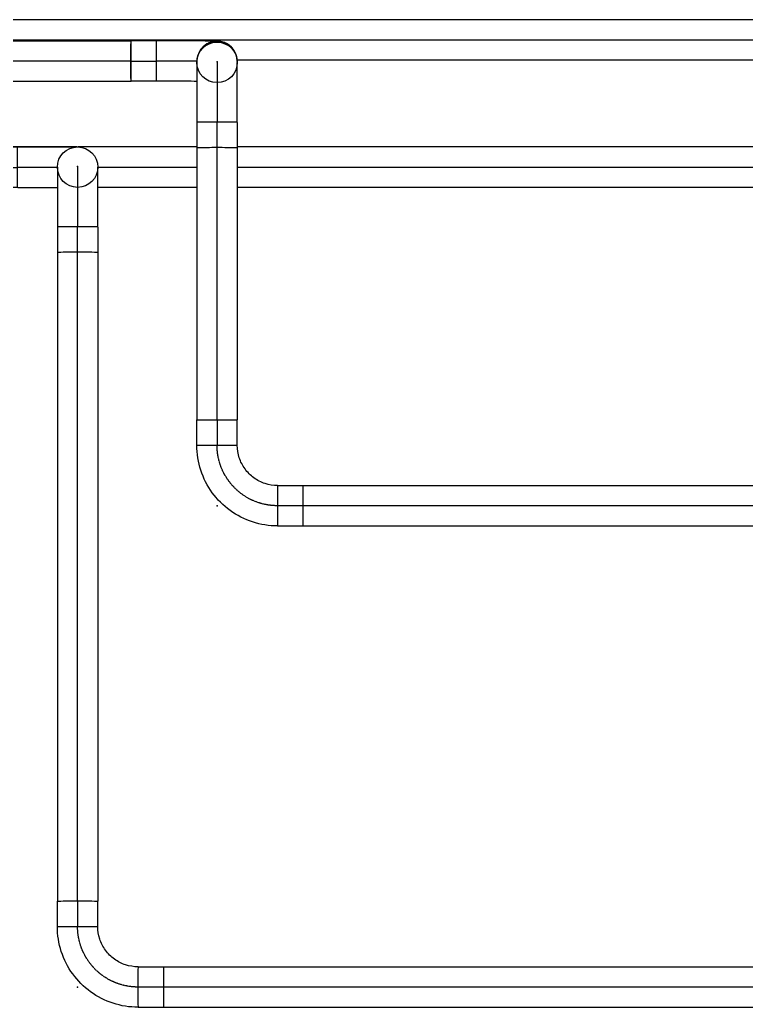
# Model space of a CAD drawing. Header units: millimetres. Extents: x 48717 to 75522, y 76128 to 88842.
# Drawn here: x 72099 to 73240, y 79250 to 80802 of the extents above; entities that cross this region are included whole.
import ezdxf

# ---------------------------------------------------------------- set-up
doc = ezdxf.new("R2010")
doc.units = ezdxf.units.MM
doc.linetypes.add('CENTER2', pattern=[1.125, 0.75, -0.125, 0.125, -0.125])
for name, color, linetype in [('Top (Plan) View2-CENTER', 1, 'CENTER2'), ('Top (Plan) View2-DV20-S1B-002c', 140, 'Continuous'), ('Top (Plan) View2-DV20-S1B-002d', 140, 'Continuous'), ('Top (Plan) View2-DV90-S1B-002c', 120, 'Continuous'), ('Top (Plan) View2-DV90-S1B-002d', 120, 'Continuous')]:
    doc.layers.add(name, color=color, linetype=linetype)

# ---------------------------------------------------------------- blocks, each defined once
blk = doc.blocks.new('*U992')
at = {"layer": 'Top (Plan) View2-CENTER'}
for p, q in [((72221.9, 80570.1), (72377.5, 80570.1)), ((72441, 80570.1), (74583.3, 80570.1))]:
    blk.add_line(p, q, dxfattribs=at)
at = {"layer": 'Top (Plan) View2-DV90-S1B-002c', "color": 0, "linetype": 'ByBlock', "lineweight": -2}
for p, q in [((72189.5, 80601.9), (71104.2, 80601.9)), ((72377.5, 80601.9), (72190.9, 80601.9)), ((74583.3, 80601.9), (72441, 80601.9)), ((72377.5, 80538.4), (72221.9, 80538.4)), ((74583.3, 80538.4), (72441, 80538.4))]:
    blk.add_line(p, q, dxfattribs=at)
blk = doc.blocks.new('*U1003')
at = {"layer": 'Top (Plan) View2-CENTER'}
blk.add_line((72274.2, 80736.8), (71350.9, 80736.8), dxfattribs=at)
at = {"layer": 'Top (Plan) View2-DV20-S1B-002d', "color": 0, "linetype": 'ByBlock', "lineweight": -2}
for p, q in [((71350.9, 80768.6), (72274.2, 80768.6)), ((71350.9, 80705.1), (72274.2, 80705.1))]:
    blk.add_line(p, q, dxfattribs=at)
for major_axis, start_param, end_param in [((0, 31.8), 0, 1.570796), ((0, 31.7), 1.570796, 3.141593)]:
    blk.add_ellipse((71350.9, 80736.8), major_axis=major_axis, ratio=0.009109, start_param=start_param, end_param=end_param, dxfattribs=at)
at = {"layer": 'Top (Plan) View2-DV20-S1B-002d', "color": 0, "linetype": 'ByBlock', "lineweight": -2, "extrusion": (0, 0, -1)}
for start_param, end_param in [(1.570796, 3.134604), (6.276198, 7.853982)]:
    blk.add_ellipse((72274.2, 80736.8), major_axis=(0, -31.8), ratio=0.009109, start_param=start_param, end_param=end_param, dxfattribs=at)
blk = doc.blocks.new('*U1005')
at = {"layer": 'Top (Plan) View2-CENTER'}
blk.add_line((71488.3, 80770), (74583.3, 80770), dxfattribs=at)
at = {"layer": 'Top (Plan) View2-DV20-S1B-002c', "color": 0, "linetype": 'ByBlock', "lineweight": -2}
for p, q in [((74583.3, 80801.7), (71488, 80801.7)), ((74583.3, 80738.2), (72440.9, 80738.2))]:
    blk.add_line(p, q, dxfattribs=at)
blk = doc.blocks.new('*U1007')
at = {"layer": 'Top (Plan) View2-CENTER'}
for p in [(72055.2, 80569.7), (72158.4, 80569.7)]:
    blk.add_line(p, (72096.1, 80569.7), dxfattribs=at)
at = {"layer": 'Top (Plan) View2-DV90-S1B-002d', "color": 0, "linetype": 'ByBlock', "lineweight": -2}
for p, q in [((72096.1, 80601.5), (72055.2, 80601.5)), ((72185.1, 80601.5), (72096.1, 80601.5)), ((72096.1, 80538), (72055.2, 80538)), ((72096.1, 80538), (72158.4, 80538))]:
    blk.add_line(p, q, dxfattribs=at)
at = {"layer": 'Top (Plan) View2-DV90-S1B-002d', "color": 0, "linetype": 'ByBlock', "lineweight": -2, "extrusion": (0, 0, -1)}
for centre, major_axis, start_param, end_param in [((72055.2, 80569.7), (0, -31.8), 0, 3.141593), ((72096.1, 80569.7), (0, -31.7), 1.570796, 3.141593), ((72096.1, 80569.7), (0, -31.8), 0, 1.570796)]:
    blk.add_ellipse(centre, major_axis=major_axis, ratio=0.009999, start_param=start_param, end_param=end_param, dxfattribs=at)
blk = doc.blocks.new('*U1008')
at = {"layer": 'Top (Plan) View2-CENTER'}
for p, q in [((72190.2, 79416.9), (72190.2, 79376.9)), ((72324.9, 79281.9), (72285.2, 79281.9))]:
    blk.add_line(p, q, dxfattribs=at)
at = {"layer": 'Top (Plan) View2-CENTER', "extrusion": (0, 0, -1)}
blk.add_ellipse((72285.2, 79376.9), major_axis=(67.2, 67.2), ratio=0.9999, start_param=2.356244, end_param=3.927041, dxfattribs=at)
at = {"layer": 'Top (Plan) View2-CENTER'}
blk.add_point((72190.2, 79281.9), dxfattribs=at)
at = {"layer": 'Top (Plan) View2-DV90-S1B-002d', "color": 0, "linetype": 'ByBlock', "lineweight": -2}
for p, q in [((72158.4, 79376.9), (72158.4, 79416.9)), ((72221.9, 79376.9), (72221.9, 79416.9)), ((72285.2, 79313.7), (72325.2, 79313.7)), ((72285.2, 79250.2), (72325.2, 79250.2))]:
    blk.add_line(p, q, dxfattribs=at)
at = {"layer": 'Top (Plan) View2-DV90-S1B-002d', "color": 0, "linetype": 'ByBlock', "lineweight": -2, "extrusion": (0, 0, -1)}
for centre, start_param, end_param in [((72190.2, 79416.9), 0, 3.141593), ((72190.2, 79376.9), 0, 3.131592), ((72190.2, 79376.9), 3.131592, 3.141593)]:
    blk.add_ellipse(centre, major_axis=(-31.7, 0), ratio=0.009999, start_param=start_param, end_param=end_param, dxfattribs=at)
at = {"layer": 'Top (Plan) View2-DV90-S1B-002d', "color": 0, "linetype": 'ByBlock', "lineweight": -2}
for centre in [(72285.2, 79281.9), (72325.2, 79281.9)]:
    blk.add_ellipse(centre, major_axis=(0, 31.8), ratio=0.009999, start_param=0, end_param=3.141593, dxfattribs=at)
for points in [[(72285.2, 79250.2), (72271.9, 79250.2), (72258.6, 79252.3), (72233.4, 79260.5), (72221.4, 79266.6), (72199.9, 79282.2), (72190.4, 79291.7), (72174.8, 79313.2), (72168.7, 79325.1), (72160.5, 79350.4), (72158.4, 79363.6), (72158.4, 79376.9)], [(72285.2, 79313.7), (72278.6, 79313.7), (72271.9, 79314.7), (72259.3, 79318.8), (72253.4, 79321.9), (72242.7, 79329.6), (72237.9, 79334.4), (72230.1, 79345.1), (72227.1, 79351.1), (72223, 79363.7), (72221.9, 79370.3), (72221.9, 79376.9)]]:
    blk.add_open_spline(points, degree=3, knots=[3.141593, 3.141593, 3.141593, 3.141593, 3.455752, 3.455752, 3.769911, 3.769911, 4.08407, 4.08407, 4.39823, 4.39823, 4.712389, 4.712389, 4.712389, 4.712389], dxfattribs=at)
blk = doc.blocks.new('*U1009')
at = {"layer": 'Top (Plan) View2-CENTER'}
for p in [(72190.2, 80570.1), (72190.2, 80436.4)]:
    blk.add_line(p, (72190.2, 80476.1), dxfattribs=at)
blk.add_point((72190.2, 80571.1), dxfattribs=at)
at = {"layer": 'Top (Plan) View2-DV90-S1B-002d', "color": 0, "linetype": 'ByBlock', "lineweight": -2}
for p, q in [((72158.4, 80570.1), (72158.4, 80476.1)), ((72221.9, 80476.1), (72221.9, 80570.1)), ((72158.4, 80476.1), (72158.4, 80436.1)), ((72221.9, 80476.1), (72221.9, 80436.1))]:
    blk.add_line(p, q, dxfattribs=at)
at = {"layer": 'Top (Plan) View2-DV90-S1B-002d', "color": 0, "linetype": 'ByBlock', "lineweight": -2, "extrusion": (0, 0, -1)}
blk.add_arc((-72190.2, 80570.1), 31.8, 0, 180, dxfattribs=at)
for start_param, end_param in [(4.712389, 6.283185), (3.141593, 4.712389)]:
    blk.add_ellipse((72190.2, 80570.1), major_axis=(-31.7, 0), ratio=0.99995, start_param=start_param, end_param=end_param, dxfattribs=at)
at = {"layer": 'Top (Plan) View2-DV90-S1B-002d', "color": 0, "linetype": 'ByBlock', "lineweight": -2}
for centre in [(72190.2, 80476.1), (72190.2, 80436.1)]:
    blk.add_ellipse(centre, major_axis=(31.8, 0), ratio=0.009999, start_param=0, end_param=3.141593, dxfattribs=at)
blk = doc.blocks.new('*U1010')
at = {"layer": 'Top (Plan) View2-CENTER'}
blk.add_line((72190.2, 79417.2), (72190.2, 80436.1), dxfattribs=at)
at = {"layer": 'Top (Plan) View2-DV90-S1B-002d', "color": 0, "linetype": 'ByBlock', "lineweight": -2}
for p, q in [((72158.4, 80436.1), (72158.4, 79416.9)), ((72221.9, 80436.1), (72221.9, 79416.9))]:
    blk.add_line(p, q, dxfattribs=at)
for major_axis, start_param, end_param in [((31.7, 0), 1.570796, 3.141593), ((31.8, 0), 0, 1.570796)]:
    blk.add_ellipse((72190.2, 80436.1), major_axis=major_axis, ratio=0.009999, start_param=start_param, end_param=end_param, dxfattribs=at)
at = {"layer": 'Top (Plan) View2-DV90-S1B-002d', "color": 0, "linetype": 'ByBlock', "lineweight": -2, "extrusion": (0, 0, -1)}
for major_axis, start_param, end_param in [((-31.7, 0), 0.000001, 1.570796), ((-31.8, 0), 1.570796, 3.146593)]:
    blk.add_ellipse((72190.2, 79416.9), major_axis=major_axis, ratio=0.009999, start_param=start_param, end_param=end_param, dxfattribs=at)
blk = doc.blocks.new('*U1011')
at = {"layer": 'Top (Plan) View2-CENTER'}
blk.add_line((72274.2, 80736.8), (72314.2, 80736.8), dxfattribs=at)
blk.add_ellipse((72314.2, 80736.2), major_axis=(-95, 0), ratio=0.006988, start_param=3.983704, end_param=4.712389, dxfattribs=at)
at = {"layer": 'Top (Plan) View2-DV20-S1B-002d', "color": 0, "linetype": 'ByBlock', "lineweight": -2}
for p, q in [((72274.2, 80705.1), (72274.2, 80768.6)), ((72314.2, 80768.6), (72274.2, 80768.6)), ((72314.2, 80736.6), (72314.2, 80768.6)), ((72314.2, 80705.1), (72314.2, 80736.6)), ((72377.5, 80736.2), (72377.5, 80735.9)), ((72441, 80736.2), (72441, 80735.9)), ((72314.2, 80705.1), (72274.2, 80705.1))]:
    blk.add_line(p, q, dxfattribs=at)
for centre, start_param, end_param in [((72409.2, 80736.2), 0, 3.141593), ((72409.2, 80735.9), 1.57086, 3.141593), ((72409.2, 80735.9), 0, 1.57086)]:
    blk.add_ellipse(centre, major_axis=(31.8, 0), ratio=0.999976, start_param=start_param, end_param=end_param, dxfattribs=at)
for points, knots in [([(72441, 80736.2), (72441, 80739.6), (72440.4, 80742.9), (72438.4, 80749.1), (72437, 80751.8), (72433.7, 80756.7), (72431.8, 80758.6), (72427.7, 80762.3), (72425.7, 80763.4), (72421.4, 80765.7), (72419.8, 80766.2), (72416.7, 80767.1), (72415.8, 80767.3), (72414.3, 80767.6), (72413.8, 80767.6), (72412.8, 80767.8), (72412.5, 80767.8), (72411.6, 80767.9), (72411.2, 80767.9), (72409.7, 80768), (72409, 80768), (72407.4, 80768.1), (72406.7, 80768.1), (72405.2, 80768.1), (72404.3, 80768.2), (72402.4, 80768.2), (72401.4, 80768.2), (72399.1, 80768.2), (72398, 80768.3), (72395.4, 80768.3), (72394.1, 80768.3), (72391.2, 80768.3), (72389.7, 80768.3), (72386.5, 80768.4), (72384.8, 80768.4), (72381.3, 80768.4), (72379.5, 80768.4), (72375.8, 80768.4), (72373.9, 80768.4), (72369.9, 80768.5), (72367.9, 80768.5), (72363.7, 80768.5), (72361.5, 80768.5), (72357.1, 80768.5), (72354.9, 80768.5), (72350.3, 80768.5), (72348, 80768.6), (72343.3, 80768.6), (72340.9, 80768.6), (72336.1, 80768.6), (72333.6, 80768.6), (72328.7, 80768.6), (72326.2, 80768.6), (72320.6, 80768.6), (72317.4, 80768.6), (72314.2, 80768.6)], [6.283185, 6.283185, 6.283185, 6.283185, 6.285422, 6.285422, 6.287887, 6.287887, 6.291135, 6.291135, 6.29624, 6.29624, 6.305763, 6.305763, 6.320474, 6.320474, 6.334719, 6.334719, 6.353093, 6.353093, 6.386486, 6.386486, 6.497036, 6.497036, 6.57493, 6.57493, 6.653798, 6.653798, 6.732864, 6.732864, 6.811195, 6.811195, 6.889213, 6.889213, 6.968212, 6.968212, 7.047246, 7.047246, 7.125355, 7.125355, 7.203394, 7.203394, 7.282411, 7.282411, 7.361441, 7.361441, 7.439514, 7.439514, 7.517562, 7.517562, 7.596585, 7.596585, 7.675613, 7.675613, 7.753673, 7.753673, 7.853982, 7.853982, 7.853982, 7.853982]), ([(72377.5, 80704.9), (72371.7, 80705), (72365.3, 80705), (72356.2, 80705), (72354, 80705), (72349.4, 80705), (72347.1, 80705.1), (72342.3, 80705.1), (72340, 80705.1), (72335.1, 80705.1), (72332.7, 80705.1), (72325, 80705.1), (72319.6, 80705.1), (72314.2, 80705.1)], [7.1226467, 7.1226467, 7.1226467, 7.1226467, 7.3695937, 7.3695937, 7.4476517, 7.4476517, 7.5266842, 7.5266842, 7.6057108, 7.6057108, 7.683753, 7.683753, 7.8539816, 7.8539816, 7.8539816, 7.8539816])]:
    blk.add_open_spline(points, degree=3, knots=knots, dxfattribs=at)
blk = doc.blocks.new('*U1012')
at = {"layer": 'Top (Plan) View2-CENTER'}
blk.add_line((75355, 79281.9), (72325.2, 79281.9), dxfattribs=at)
at = {"layer": 'Top (Plan) View2-DV90-S1B-002d', "color": 0, "linetype": 'ByBlock', "lineweight": -2}
for p, q in [((72325.2, 79313.7), (75355.3, 79313.7)), ((72325.2, 79250.2), (75355.3, 79250.2))]:
    blk.add_line(p, q, dxfattribs=at)
for start_param, end_param in [(0, 1.570796), (1.570796, 3.141593)]:
    blk.add_ellipse((72325.2, 79281.9), major_axis=(0, 31.8), ratio=0.009999, start_param=start_param, end_param=end_param, dxfattribs=at)
blk = doc.blocks.new('*U1013')
at = {"layer": 'Top (Plan) View2-CENTER'}
for p, q in [((72409.2, 80173.1), (72409.2, 80133.1)), ((72543.9, 80038.1), (72504.2, 80038.1))]:
    blk.add_line(p, q, dxfattribs=at)
at = {"layer": 'Top (Plan) View2-CENTER', "extrusion": (0, 0, -1)}
blk.add_ellipse((72504.2, 80133.1), major_axis=(61.1, 72.7), ratio=0.999915, start_param=-3.840159, end_param=-2.269363, dxfattribs=at)
at = {"layer": 'Top (Plan) View2-CENTER'}
blk.add_point((72409.2, 80038.1), dxfattribs=at)
at = {"layer": 'Top (Plan) View2-DV20-S1B-002d', "color": 0, "linetype": 'ByBlock', "lineweight": -2}
for p, q in [((72377.5, 80133.1), (72377.5, 80173.1)), ((72441, 80133.1), (72441, 80173.1)), ((72504.2, 80069.9), (72544.2, 80069.9)), ((72504.2, 80006.4), (72544.2, 80006.4))]:
    blk.add_line(p, q, dxfattribs=at)
at = {"layer": 'Top (Plan) View2-DV20-S1B-002d', "color": 0, "linetype": 'ByBlock', "lineweight": -2, "extrusion": (0, 0, -1)}
for centre, start_param in [((72409.2, 80173.1), 0), ((72409.2, 80133.1), 3.131593)]:
    blk.add_ellipse(centre, major_axis=(-31.7, 0), ratio=0.008398, start_param=start_param, end_param=3.141593, dxfattribs=at)
at = {"layer": 'Top (Plan) View2-DV20-S1B-002d', "color": 0, "linetype": 'ByBlock', "lineweight": -2, "extrusion": (-1.119e-18, -1.33242e-14, -1)}
blk.add_ellipse((72409.2, 80133.1), major_axis=(-31.7, 0), ratio=0.008398, start_param=0, end_param=3.131593, dxfattribs=at)
at = {"layer": 'Top (Plan) View2-DV20-S1B-002d', "color": 0, "linetype": 'ByBlock', "lineweight": -2}
for centre in [(72504.2, 80038.1), (72544.2, 80038.1)]:
    blk.add_ellipse(centre, major_axis=(0, 31.8), ratio=0.01, start_param=0, end_param=3.141593, dxfattribs=at)
for points in [[(72504.2, 80006.4), (72491, 80006.4), (72477.7, 80008.5), (72452.4, 80016.7), (72440.5, 80022.8), (72419, 80038.4), (72409.5, 80047.9), (72393.9, 80069.4), (72387.8, 80081.3), (72379.6, 80106.6), (72377.5, 80119.8), (72377.5, 80133.1)], [(72504.2, 80069.9), (72497.6, 80069.9), (72491, 80070.9), (72478.4, 80075), (72472.4, 80078.1), (72461.7, 80085.8), (72457, 80090.6), (72449.2, 80101.3), (72446.1, 80107.3), (72442, 80119.9), (72441, 80126.5), (72441, 80133.1)]]:
    blk.add_open_spline(points, degree=3, knots=[3.141593, 3.141593, 3.141593, 3.141593, 3.455752, 3.455752, 3.769911, 3.769911, 4.08407, 4.08407, 4.39823, 4.39823, 4.712389, 4.712389, 4.712389, 4.712389], dxfattribs=at)
blk = doc.blocks.new('*U1014')
at = {"layer": 'Top (Plan) View2-CENTER'}
blk.add_line((72409.2, 80173.4), (72409.2, 80600.5), dxfattribs=at)
at = {"layer": 'Top (Plan) View2-DV20-S1B-002d', "color": 0, "linetype": 'ByBlock', "lineweight": -2}
for p, q in [((72377.5, 80600.5), (72377.5, 80173.1)), ((72441, 80600.5), (72441, 80173.1))]:
    blk.add_line(p, q, dxfattribs=at)
for start_param, end_param in [(1.570796, 3.141593), (0, 1.570796)]:
    blk.add_ellipse((72409.2, 80600.5), major_axis=(31.7, 0), ratio=0.008399, start_param=start_param, end_param=end_param, dxfattribs=at)
at = {"layer": 'Top (Plan) View2-DV20-S1B-002d', "color": 0, "linetype": 'ByBlock', "lineweight": -2, "extrusion": (0, 0, -1)}
for major_axis, start_param, end_param in [((-31.7, 0), 0.000001, 1.570796), ((-31.8, 0), 1.570796, 3.146593)]:
    blk.add_ellipse((72409.2, 80173.1), major_axis=major_axis, ratio=0.008399, start_param=start_param, end_param=end_param, dxfattribs=at)
blk = doc.blocks.new('*U1015')
at = {"layer": 'Top (Plan) View2-CENTER'}
for p in [(72409.2, 80734.7), (72409.2, 80600.7)]:
    blk.add_line(p, (72409.2, 80640.5), dxfattribs=at)
blk.add_point((72409.2, 80735.5), dxfattribs=at)
at = {"layer": 'Top (Plan) View2-DV20-S1B-002d', "color": 0, "linetype": 'ByBlock', "lineweight": -2}
for p, q in [((72377.5, 80734.7), (72377.5, 80640.5)), ((72441, 80640.5), (72441, 80734.7)), ((72377.5, 80640.5), (72377.5, 80600.5)), ((72441, 80640.5), (72441, 80600.5))]:
    blk.add_line(p, q, dxfattribs=at)
at = {"layer": 'Top (Plan) View2-DV20-S1B-002d', "color": 0, "linetype": 'ByBlock', "lineweight": -2, "extrusion": (0, 0, -1)}
blk.add_arc((-72409.2, 80734.7), 31.8, 0, 180, dxfattribs=at)
for major_axis, start_param, end_param in [((-31.7, 0), 4.712389, 6.283185), ((-31.8, 0), 3.141593, 4.712389)]:
    blk.add_ellipse((72409.2, 80734.7), major_axis=major_axis, ratio=0.999965, start_param=start_param, end_param=end_param, dxfattribs=at)
at = {"layer": 'Top (Plan) View2-DV20-S1B-002d', "color": 0, "linetype": 'ByBlock', "lineweight": -2}
for centre in [(72409.2, 80640.5), (72409.2, 80600.5)]:
    blk.add_ellipse(centre, major_axis=(31.8, 0), ratio=0.008399, start_param=0, end_param=3.141593, dxfattribs=at)
blk = doc.blocks.new('*U1016')
at = {"layer": 'Top (Plan) View2-DV20-S1B-002d', "color": 0, "linetype": 'ByBlock', "lineweight": -2}
for p, q in [((72377.5, 80735.9), (72377.5, 80734.7)), ((72441, 80735.9), (72441, 80734.7))]:
    blk.add_line(p, q, dxfattribs=at)
for start_param, end_param in [(1.570796, 3.141593), (0, 1.570796)]:
    blk.add_ellipse((72409.2, 80735.9), major_axis=(31.8, 0), ratio=0.999976, start_param=start_param, end_param=end_param, dxfattribs=at)
blk = doc.blocks.new('*U1017')
at = {"layer": 'Top (Plan) View2-CENTER'}
blk.add_line((75055.2, 80038.1), (72544.2, 80038.1), dxfattribs=at)
at = {"layer": 'Top (Plan) View2-DV20-S1B-002d', "color": 0, "linetype": 'ByBlock', "lineweight": -2}
for p, q in [((72544.2, 80069.9), (75055.6, 80069.9)), ((72544.2, 80006.4), (75055.6, 80006.4))]:
    blk.add_line(p, q, dxfattribs=at)
for start_param, end_param in [(0, 1.570796), (1.570796, 3.141593)]:
    blk.add_ellipse((72544.2, 80038.1), major_axis=(0, 31.8), ratio=0.01, start_param=start_param, end_param=end_param, dxfattribs=at)

msp = doc.modelspace()

# ---------------------------------------------------------------- block references
at = {"layer": 'Top (Plan) View2-DV20-S1B-002c'}
msp.add_blockref('*U1005', (0, 0), dxfattribs=at)
at = {"layer": 'Top (Plan) View2-DV20-S1B-002d'}
for name in ['*U1003', '*U1011', '*U1016', '*U1015', '*U1014', '*U1013', '*U1017']:
    msp.add_blockref(name, (0, 0), dxfattribs=at)
at = {"layer": 'Top (Plan) View2-DV90-S1B-002c'}
msp.add_blockref('*U992', (0, 0), dxfattribs=at)
at = {"layer": 'Top (Plan) View2-DV90-S1B-002d'}
for name in ['*U1007', '*U1009', '*U1010', '*U1008', '*U1012']:
    msp.add_blockref(name, (0, 0), dxfattribs=at)

doc.saveas('drawing.dxf')
